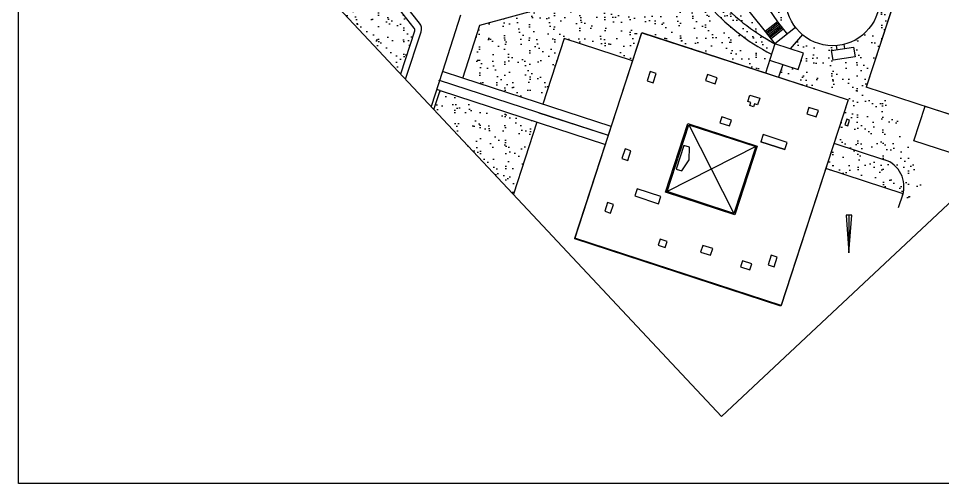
# Model space of a CAD drawing. Header units: metres. Extents: x 399 to 2240, y -1398 to 399.
# Drawn here: x 1796.3 to 2091.4, y -1397.9 to -1249.5 of the extents above; entities that cross this region are included whole.
import ezdxf

# ---------------------------------------------------------------- set-up
doc = ezdxf.new("R2010")
doc.units = ezdxf.units.M
doc.header["$MEASUREMENT"] = 0
doc.layers.add('ARQUITETURA', color=253, linetype='CONTINUOUS')
doc.layers.add('TEXTO', color=1, linetype='CONTINUOUS')
pattern_1 = [(350.62296, (1466.5355, -762.2295), (4.089919, 4.08927), [0, -4.56, 0, -5.1, 0, -4.875]), (320.623, (1466.5355, -762.2295), (9.808834, 1.91215), [0, -2.46, 0, -4.11, 0, -1.575]), (280.62296, (1464.013, -759.536), (6.39856, -6.807323), [0, -1.5, 0, -5.4, 0, -7.05]), (270.623, (1464.013, -759.536), (8.08648, -4.78256), [0, -0.75, 0, -3.54, 0, -4.05])]

msp = doc.modelspace()

# ---------------------------------------------------------------- hatches: boundary and pattern name
at = {"layer": 'ARQUITETURA'}
h = msp.add_hatch(dxfattribs=at)
h.set_pattern_fill('AR-SAND', color=116, scale=3, angle=-46.87704, style=0)
h.set_pattern_definition(pattern_1)
edge = h.paths.add_edge_path(flags=16)
edge.add_arc((2066.28697, -1207.2145), 1.5, 0, 360)
edge = h.paths.add_edge_path(flags=16)
edge.add_arc((2057.59948, -1198.56367), 1.5, 0, 360)
edge = h.paths.add_edge_path(flags=16)
edge.add_arc((2073.66511, -1217.85031), 1.5, 0, 360)
edge = h.paths.add_edge_path()
edge.add_line((2077.35217, -1309.79176), (2085.44517, -1302.21109))
edge.add_line((2085.44517, -1302.21109), (2073.23928, -1273.42679))
edge.add_line((2073.23928, -1273.42679), (2067.01112, -1271.39588))
edge.add_line((2067.01112, -1271.39588), (2078.12983, -1237.29831))
edge.add_line((2078.12983, -1237.29831), (2099.86087, -1244.38448))
edge.add_line((2099.86087, -1244.38448), (2105.89079, -1225.89263))
edge.add_line((2105.89079, -1225.89263), (2099.9053, -1223.94085))
edge.add_line((2099.9053, -1223.94085), (2088.65905, -1230.95182))
edge.add_line((2088.65905, -1230.95182), (2087.38614, -1231.74536))
edge.add_line((2087.38614, -1231.74536), (2081.30235, -1221.98639))
edge.add_line((2081.30235, -1221.98639), (2075.32436, -1212.39714))
edge.add_arc((2015.07334, -1249.95794), 71, 31.9396267, 58.4036169)
edge.add_line((2052.27252, -1189.48298), (2051.642, -1190.50399))
edge.add_line((2051.642, -1190.50399), (2053.78955, -1191.87959))
edge.add_line((2053.78955, -1191.87959), (2048.26893, -1200.81919))
edge.add_line((2048.26893, -1200.81919), (2046.14413, -1199.88256))
edge.add_line((2046.14413, -1199.88256), (2045.08317, -1201.60057))
edge.add_line((2045.08317, -1201.60057), (2040.54948, -1199.60208))
edge.add_line((2040.54948, -1199.60208), (2026.14744, -1232.20715))
edge.add_line((2026.14744, -1232.20715), (2038.65431, -1250.5426))
edge.add_line((2038.65431, -1250.5426), (2041.80708, -1254.47458))
edge.add_line((2041.80708, -1254.47458), (2044.45837, -1252.41583))
edge.add_arc((2056.2978, -1243.20562), 15, -76.2428759, 217.8802925, ccw=False)
edge.add_line((2059.8649, -1257.77531), (2060.06952, -1259.07612))
edge.add_line((2060.06952, -1259.07612), (2062.97181, -1258.61958))
edge.add_line((2062.97181, -1258.61958), (2063.4613, -1261.73132))
edge.add_line((2063.4613, -1261.73132), (2056.39816, -1262.84238))
edge.add_line((2056.39816, -1262.84238), (2055.90867, -1259.73064))
edge.add_line((2055.90867, -1259.73064), (2057.58147, -1259.46751))
edge.add_line((2057.58147, -1259.46751), (2057.37685, -1258.16676))
edge.add_arc((2056.2978, -1243.20562), 15, 229.7344581, 274.1252549, ccw=False)
edge.add_line((2046.60283, -1254.65148), (2042.74767, -1259.15568))
edge.add_line((2042.74767, -1259.15568), (2047.01426, -1260.54695))
edge.add_line((2047.01426, -1260.54695), (2045.29851, -1265.80863))
edge.add_line((2045.29851, -1265.80863), (2040.3452, -1264.19343))
edge.add_line((2040.3452, -1264.19343), (2039.01192, -1268.28219))
edge.add_line((2039.01192, -1268.28219), (2061.18295, -1275.51183))
edge.add_line((2061.18295, -1275.51183), (2054.05252, -1297.37863))
edge.add_line((2054.05252, -1297.37863), (2078.7715, -1305.43912))
edge.add_line((2078.7715, -1305.43912), (2077.35217, -1309.79176))
h = msp.add_hatch(dxfattribs=at)
h.set_pattern_fill('AR-SAND', color=116, scale=3, angle=-46.87704, style=0)
h.set_pattern_definition(pattern_1)
h.paths.add_polyline_path([(2034.79068, -1266.9057), (2036.12396, -1262.81695), (2037.83971, -1257.55527), (2034.72786, -1253.67432), (2018.88398, -1233.88669), (2026.27532, -1217.12012), (2011.96872, -1217.19914), (2000.67086, -1213.42664), (1986.62672, -1224.68517), (1972.03217, -1221.75176), (1972.99464, -1243.61251), (1943.64933, -1251.68872), (1938.16407, -1268.52965), (1963.70301, -1276.85752), (1970.5234, -1255.94142), (1992.3902, -1263.07186), (1995.33537, -1254.03991)])
h = msp.add_hatch(dxfattribs=at)
h.set_pattern_fill('AR-SAND', color=116, scale=3, angle=-46.87704, style=0)
h.set_pattern_definition(pattern_1)
edge = h.paths.add_edge_path()
edge.add_line((1894.70644, -1241.96956), (1918.34503, -1267.20573))
edge.add_line((1918.34503, -1267.20573), (1922.82163, -1253.47732))
edge.add_arc((1921.8709, -1253.1673), 1, -18.0602856, 38.4581549)
edge.add_line((1922.65396, -1252.54536), (1915.60522, -1243.67057))
edge.add_line((1915.60522, -1243.67057), (1906.38995, -1239.41478))
edge.add_arc((1899.58118, -1236.26983), 7.5, -130.5389714, -24.7920224, ccw=False)
edge = h.paths.add_edge_path()
edge.add_line((1881.29098, -1227.64745), (1893.57527, -1240.76195))
edge.add_arc((1899.58118, -1236.26983), 7.5, 45.6590055, 216.7946331, ccw=False)
edge.add_line((1904.82313, -1230.90589), (1905.2179, -1230.59234))
edge.add_line((1905.2179, -1230.59234), (1894.42712, -1217.00611))
edge.add_arc((1893.5266, -1217.72135), 1.15, 38.4581549, 128.1120068)
edge.add_line((1892.81682, -1216.81652), (1881.29098, -1227.64745))
h = msp.add_hatch(dxfattribs=at)
h.set_pattern_fill('AR-SAND', color=116, scale=3, angle=-46.87704, style=0)
h.set_pattern_definition(pattern_1)
h.paths.add_polyline_path([(1928.94225, -1278.51915), (1954.32493, -1305.61728), (1961.8429, -1282.5619), (1930.90261, -1272.47274)])

# ---------------------------------------------------------------- linework, layer by layer
for p, q in [((2020.7405, -1376.52144), (1823.65752, -1166.11892)), ((1924.34499, -1250.96831), (1896.64824, -1216.09648)), ((2026.14744, -1232.20715), (2038.65431, -1250.5426)), ((2018.88398, -1233.88669), (2034.72786, -1253.67432)), ((2168.96642, -1237.67897), (2020.7405, -1376.52144)), ((2078.12983, -1237.29831), (2067.01109, -1271.396)), ((2078.12983, -1237.29831), (2067.01112, -1271.39588)), ((1922.65396, -1252.54536), (1915.60522, -1243.67057)), ((1943.64933, -1251.68872), (1972.99464, -1243.61251)), ((1937.47721, -1248.47664), (1931.6567, -1266.41967)), ((2038.65431, -1250.5426), (2034.7301, -1253.67253)), ((2038.96608, -1250.93349), (2035.04064, -1254.06441)), ((2038.65431, -1250.5426), (2041.80708, -1254.47458)), ((1918.34503, -1267.20573), (1922.82163, -1253.47732)), ((1919.91751, -1268.88449), (1924.84799, -1253.76419)), ((1938.16407, -1268.52965), (1943.64933, -1251.68872)), ((1973.94002, -1319.78675), (1995.40264, -1253.96769)), ((1995.40264, -1253.96769), (2061.25022, -1275.4396)), ((2034.72786, -1253.67432), (2037.83971, -1257.55527)), ((2039.27786, -1251.32438), (2035.35343, -1254.4545)), ((2039.58963, -1251.71527), (2035.66621, -1254.84458)), ((2039.90141, -1252.10617), (2035.97899, -1255.23467)), ((2040.21318, -1252.49706), (2036.29178, -1255.62476)), ((2040.52496, -1252.88795), (2036.60456, -1256.01485)), ((2044.45837, -1252.41583), (2037.83971, -1257.55527)), ((1970.5234, -1255.94142), (1963.70301, -1276.85752)), ((1992.3902, -1263.07186), (1970.5234, -1255.94142)), ((1973.94416, -1319.64034), (1995.33537, -1254.03991)), ((1995.33537, -1254.03991), (2061.18295, -1275.51183)), ((2046.60285, -1254.65146), (2042.74749, -1259.15589)), ((2037.83971, -1257.55527), (2034.79068, -1266.9057)), ((2047.01426, -1260.54695), (2037.83971, -1257.55527)), ((2055.90867, -1259.73064), (2062.97181, -1258.61958)), ((2056.39816, -1262.84238), (2055.90867, -1259.73064)), ((2057.37685, -1258.16676), (2057.58147, -1259.46751)), ((2059.8649, -1257.77531), (2060.06952, -1259.07612)), ((2062.97181, -1258.61958), (2063.4613, -1261.73132)), ((2036.12396, -1262.81695), (2045.29851, -1265.80863)), ((2045.29851, -1265.80863), (2047.01426, -1260.54695)), ((2063.4613, -1261.73132), (2056.39816, -1262.84238)), ((2040.3452, -1264.19343), (2039.01192, -1268.28219)), ((1931.6567, -1266.41967), (1928.04433, -1277.56054)), ((1938.16407, -1268.52965), (1931.6567, -1266.41967)), ((1985.56981, -1283.98795), (1938.16407, -1268.52965)), ((1984.1197, -1286.62554), (1930.73285, -1269.26891)), ((2066.86852, -1271.34938), (2100.96497, -1282.46772)), ((1928.94225, -1278.51915), (1930.90261, -1272.47274)), ((1930.90261, -1272.47274), (1929.809, -1272.11814)), ((1930.90261, -1272.47274), (1983.7097, -1289.69234)), ((2061.25022, -1275.4396), (2039.78761, -1341.25867)), ((2061.18295, -1275.51183), (2039.79164, -1341.11222)), ((2082.25209, -1288.54584), (2085.85761, -1277.48885)), ((2100.94942, -1282.49421), (2085.83281, -1277.56491)), ((1984.67133, -1286.87722), (1962.59196, -1279.67747)), ((1961.8429, -1282.5619), (1954.32493, -1305.61728)), ((2002.94136, -1304.90397), (2010.07176, -1283.03716)), ((2010.07176, -1283.03716), (2032.18572, -1290.24819)), ((2010.3633, -1283.45311), (2024.76305, -1311.69765)), ((1984.63976, -1286.84013), (1984.1197, -1286.62554)), ((2056.68768, -1289.29742), (2072.85009, -1294.56774)), ((2097.36871, -1293.47514), (2082.25209, -1288.54584)), ((2031.70417, -1290.41204), (2003.42429, -1304.7394)), ((2032.18572, -1290.24819), (2025.05528, -1312.11499)), ((2078.7715, -1305.43912), (2054.05252, -1297.37863)), ((2025.05528, -1312.11499), (2002.94136, -1304.90397)), ((2077.35217, -1309.79176), (2078.7715, -1305.43912)), ((2062.3962, -1312.25791), (2060.5962, -1312.25791)), ((2060.5962, -1312.25791), (2061.4962, -1324.25791)), ((2061.4962, -1312.25791), (2061.4962, -1324.25791)), ((2061.4962, -1324.25791), (2062.3962, -1312.25791)), ((2039.78761, -1341.25867), (1973.94002, -1319.78675)), ((2039.79164, -1341.11222), (1973.94416, -1319.64034))]:
    msp.add_line(p, q, dxfattribs=at)
at = {"layer": 'ARQUITETURA', "color": 3}
for points in [[(1997.04555, -1269.4393), (1998.94701, -1270.05934), (1999.93907, -1267.017), (1998.03761, -1266.39696)], [(2015.70258, -1269.31732), (2018.74491, -1270.30939), (2019.36495, -1268.40792), (2016.32261, -1267.41586)], [(2032.31615, -1277.04308), (2031.31788, -1276.71756), (2031.00786, -1277.66829), (2029.86698, -1277.29627), (2030.177, -1276.34554), (2029.17874, -1276.02002), (2029.86078, -1273.92841), (2032.99819, -1274.95148)], [(2047.99788, -1279.95352), (2051.04022, -1280.94558), (2051.72226, -1278.85398), (2048.67992, -1277.86192)], [(2020.24744, -1282.78443), (2023.38485, -1283.80749), (2024.00488, -1281.90603), (2020.86747, -1280.88297)], [(1988.96031, -1294.23437), (1990.86177, -1294.85441), (1991.88483, -1291.717), (1989.98337, -1291.09696)], [(1993.07016, -1306.14535), (2000.676, -1308.62551), (2001.42005, -1306.34375), (1993.81421, -1303.8636)], [(1983.48847, -1311.01476), (1985.38993, -1311.6348), (1986.30449, -1308.83015), (1984.40303, -1308.21011)], [(2000.6143, -1321.85835), (2002.80097, -1322.5714), (2003.42101, -1320.66993), (2001.23433, -1319.95689)], [(2014.10019, -1324.04707), (2017.28514, -1325.08564), (2017.98268, -1322.94649), (2014.79774, -1321.90793)], [(2026.82758, -1328.7232), (2029.86992, -1329.71526), (2030.48996, -1327.8138), (2027.44762, -1326.82174)], [(2035.66653, -1328.09185), (2037.56799, -1328.71189), (2038.56005, -1325.66955), (2036.65859, -1325.04951)]]:
    msp.add_lwpolyline(points, close=True, dxfattribs=at)
at = {"layer": 'ARQUITETURA'}
msp.add_lwpolyline([(2003.42429, -1304.7394), (2010.36523, -1283.45373), (2031.70417, -1290.41204), (2024.76323, -1311.69771)], close=True, dxfattribs=at)
for points in [[(2060.17196, -1283.47355), (2061.11495, -1283.78104), (2061.7042, -1281.97402), (2060.76121, -1281.66652), (2060.17196, -1283.47355)], [(2008.73901, -1289.99983), (2006.26543, -1297.58551), (2008.0698, -1298.17389), (2010.44865, -1294.63927), (2010.62071, -1290.61342), (2008.73901, -1289.99983)]]:
    msp.add_lwpolyline(points, dxfattribs=at)
at = {"layer": 'ARQUITETURA', "color": 3}
msp.add_lwpolyline([(2041.01508, -1291.35024), (2033.31417, -1288.83908), (2041.01509, -1291.35024), (2041.75913, -1289.06848), (2034.05822, -1286.55733), (2033.31417, -1288.83908)], dxfattribs=at)
at = {"layer": 'ARQUITETURA'}
for centre, radius in [((2056.2978, -1243.20562), 15), ((1930.73285, -1269.26891), 0.1)]:
    msp.add_circle(centre, radius, dxfattribs=at)
for centre, radius, start, end in [((2068.68338, -1199.20868), 69.48276, 220.8644692, 242.6339589), ((2069.18791, -1198.68262), 66.69856, 220.9426357, 241.9658221), ((1921.9958, -1252.83414), 3, 341.9397144, 38.4581549), ((1921.8709, -1253.1673), 1, 341.9397144, 38.4581549), ((2070.05992, -1303.12431), 9, 341.9396267, 71.9396267)]:
    msp.add_arc(centre, radius, start, end, dxfattribs=at)
at = {"layer": 'TEXTO'}
msp.add_lwpolyline([(1796.30348, -999.29238), (2240.36093, -999.29238), (2240.36093, -1397.90271), (1796.30348, -1397.90271)], close=True, dxfattribs=at)

doc.saveas('drawing.dxf')
